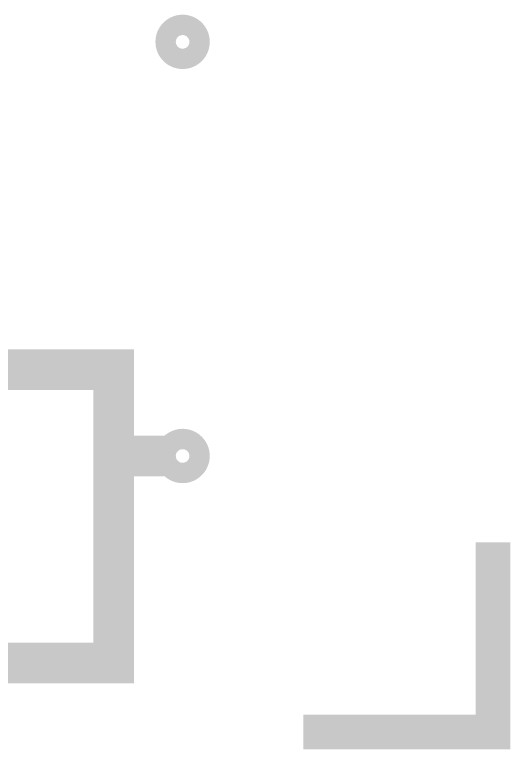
# Model space of a CAD drawing. Extents: x 0 to 395, y 0 to 270.
# Drawn here: x 154.47 to 172.72, y 198.75 to 225.79 of the extents above; entities that cross this region are included whole.
import ezdxf

# ---------------------------------------------------------------- set-up
doc = ezdxf.new("R2010")
doc.units = 0
doc.header["$LTSCALE"] = 0.3
doc.layers.add('TRACK', color=3, linetype='CONTINUOUS')

msp = doc.modelspace()

# ---------------------------------------------------------------- linework, layer by layer
at = {"layer": 'TRACK', "const_width": 0.75}
for points in [[(160.655, 224.165, -1), (160.655, 225.415, -1)], [(160.655, 208.925, -1), (160.655, 210.175, -1)]]:
    msp.add_lwpolyline(points, format="xyb", close=True, dxfattribs=at)
at = {"layer": 'TRACK'}
for points, const_width in [([(134.62, 204.47), (134.62, 201.93), (158.115, 201.93), (158.115, 212.725), (146.05, 212.725), (146.05, 219.71)], 1.5), ([(158.115, 209.55), (160.02, 209.55)], 1.5), ([(165.1, 199.39), (172.085, 199.39), (172.085, 206.375)], 1.27)]:
    msp.add_lwpolyline(points, dxfattribs=dict(at, const_width=const_width))

doc.saveas('drawing.dxf')
